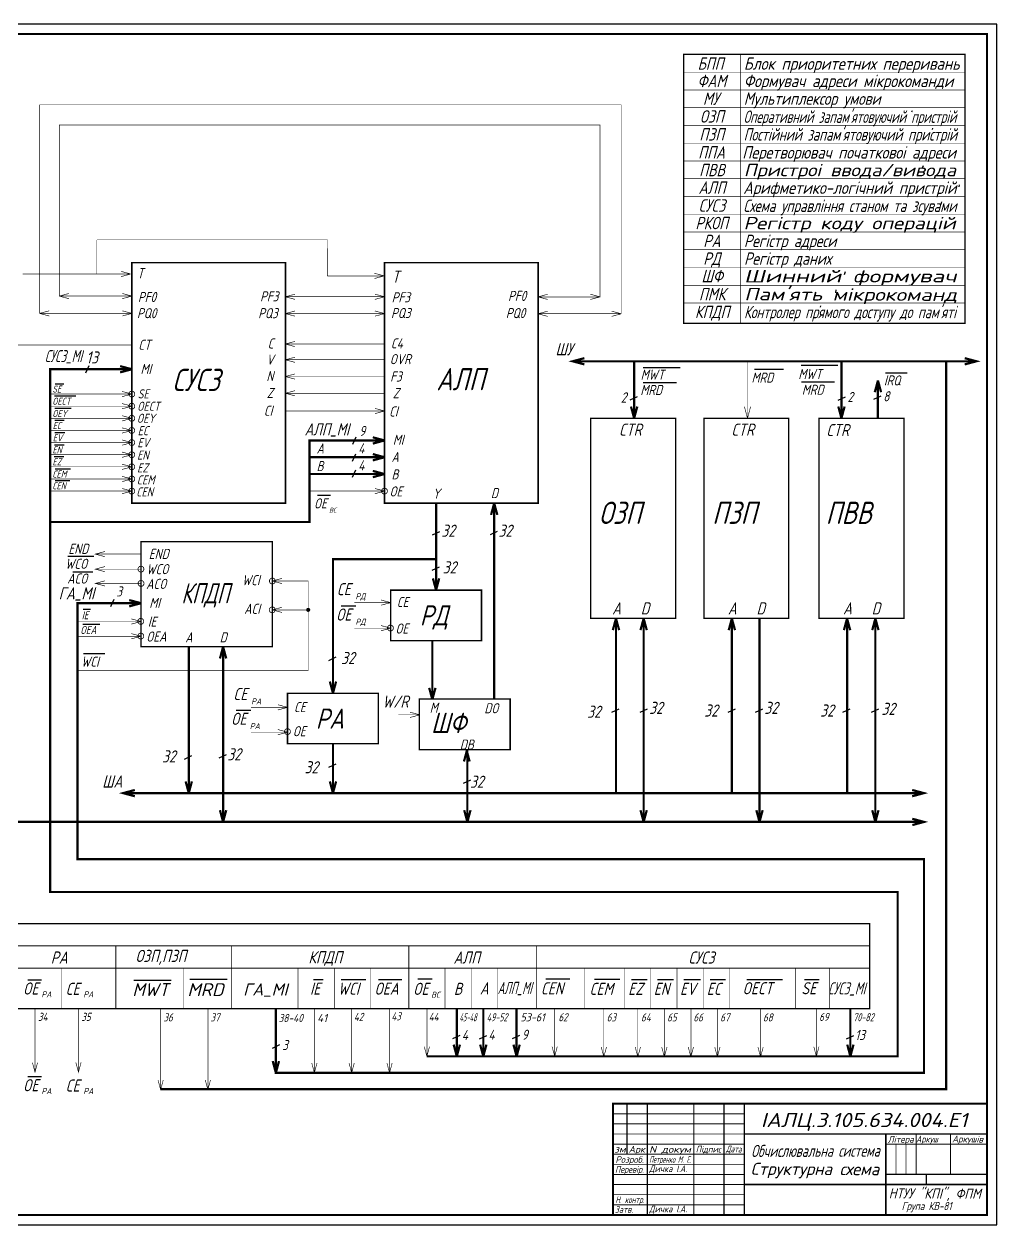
# Model space of a CAD drawing. Extents: x 0 to 841, y 0 to 594.
# Drawn here: x 360 to 841, y 0 to 594 of the extents above; entities that cross this region are included whole.
import ezdxf
from ezdxf.enums import TextEntityAlignment as Align

# ---------------------------------------------------------------- set-up
doc = ezdxf.new("R2010")
doc.units = 0
doc.header["$MEASUREMENT"] = 0
doc.layers.get('0').update_dxf_attribs({"linetype": 'CONTINUOUS'})
doc.styles.add('ESKD', font='eskd', dxfattribs={"oblique": 15, "height": 6})

msp = doc.modelspace()

# ---------------------------------------------------------------- linework, layer by layer
for p, q in [((841, 594), (0, 594)), ((841, 0), (841, 594)), ((798.94, 550.49), (799.15, 551.22)), ((809.09, 542.49), (808.91, 541.8)), ((804.42, 523.78), (803.9, 522.38)), ((822.35, 514.46), (822.09, 513.41)), ((813.55, 506.05), (813.26, 504.8)), ((765.94, 471.36), (765.42, 469.96)), ((761.31, 462.45), (761.06, 461.05)), ((753.73, 454.62), (753.57, 453.92)), ((390.21, 421.4), (391.9, 425.02)), ((665.91, 424.19), (684.27, 424.19)), ((721.02, 423.27), (735.32, 423.23)), ((744.05, 425.23), (762.27, 425.23)), ((375.02, 416.04), (379.4, 416.04)), ((665.91, 416.63), (682.4, 416.63)), ((744.34, 416.95), (760.56, 416.95)), ((785.79, 421.47), (796.5, 421.47)), ((374.7, 410.11), (385.34, 410.11)), ((780.08, 408.48), (783.7, 410.17)), ((374.89, 403.93), (382.96, 403.93)), ((659.58, 408.09), (663.2, 409.79)), ((762.39, 407.94), (766.01, 409.63)), ((374.95, 398), (379.46, 398)), ((374.87, 391.9), (379.93, 391.9)), ((522.28, 386.21), (523.97, 389.84)), ((374.79, 385.92), (379.45, 385.92)), ((522.17, 377.78), (523.86, 381.41)), ((374.63, 380.05), (379.29, 380.05)), ((375.11, 374.06), (382.67, 374.06)), ((522.17, 369.81), (523.86, 373.44)), ((375.11, 368.19), (382.27, 368.19)), ((504.92, 361), (511.35, 361)), ((561.73, 341.31), (565.35, 343)), ((590.36, 341.49), (593.98, 343.18)), ((381.34, 330.78), (394.24, 330.78)), ((383.74, 323.13), (393.67, 323.13)), ((561.6, 323.89), (565.22, 325.58)), ((402.53, 305.83), (404.22, 309.45)), ((388.94, 304.54), (392.6, 304.54)), ((516.49, 306.18), (523.75, 306.18)), ((388.77, 297.13), (397.19, 297.13)), ((389.02, 282.64), (399.72, 282.64)), ((510.49, 279.26), (514.11, 280.95)), ((464.55, 254.63), (471.81, 254.63)), ((650.51, 253.67), (654.13, 255.36)), ((664.5, 253.67), (668.13, 255.36)), ((708.01, 253.67), (711.64, 255.36)), ((721.5, 253.67), (725.12, 255.36)), ((764.75, 253.67), (768.38, 255.36)), ((779, 253.67), (782.63, 255.36)), ((439.1, 230.45), (442.72, 232.14)), ((456.27, 231.06), (459.89, 232.75)), ((510.49, 226.47), (514.11, 228.16)), ((577.03, 218.45), (580.66, 220.14)), ((361.47, 121.3), (368.26, 121.3)), ((413.95, 121.01), (432.42, 121.01)), ((441.66, 121.54), (460.14, 121.54)), ((502.85, 121.46), (507.73, 121.46)), ((516.52, 121.46), (528.79, 121.46)), ((535.06, 121.46), (546.5, 121.46)), ((554.49, 121.74), (561.61, 121.74)), ((617.75, 121.75), (629.72, 121.75)), ((641.94, 121.5), (654.48, 121.5)), ((660.25, 121.39), (667.92, 121.39)), ((673.08, 121.39), (680.89, 121.39)), ((686.05, 121.39), (694.27, 121.39)), ((699.15, 121.39), (706.68, 121.39)), ((717.18, 121.46), (734.89, 121.46)), ((745.83, 121.46), (753.08, 121.46)), ((482.55, 87.51), (486.18, 89.2)), ((571.83, 92.19), (575.45, 93.88)), ((584.96, 92.04), (588.59, 93.73)), ((601.38, 92.19), (605.01, 93.88)), ((766.52, 92.05), (770.14, 93.74)), ((361.47, 73.46), (368.26, 73.46)), ((0, 0), (841, 0))]:
    msp.add_line(p, q)
for points, const_width in [([(836, 5), (836, 589), (20, 589), (20, 5)], 1), ([(825.19, 579), (825.19, 445.94), (685.98, 445.94), (685.98, 579)], 0.564), ([(413, 357), (413, 476), (489, 476), (489, 357)], 0.7), ([(538, 357), (538, 476), (614, 476), (614, 357)], 0.7), ([(640, 300), (640, 399), (682, 399), (682, 300)], 0.7), ([(696, 300), (696, 399), (738, 399), (738, 300)], 0.7), ([(753, 300), (753, 399), (795, 399), (795, 300)], 0.7), ([(417.5, 286), (417.5, 338), (482.5, 338), (482.5, 286)], 0.7), ([(541, 289), (541, 314), (586, 314), (586, 289)], 0.7), ([(490, 238), (490, 263), (535, 263), (535, 238)], 0.7), ([(555.18, 235.12), (555.18, 260.12), (600.18, 260.12), (600.18, 235.12)], 0.7), ([(778, 107), (73, 107), (73, 149), (778, 149)], 0.7)]:
    msp.add_lwpolyline(points, close=True, dxfattribs=dict(const_width=const_width))
for points, const_width in [([(714.16, 445.94), (714.16, 579)], 0.282), ([(685.98, 570.18), (825.19, 570.18)], 0.282), ([(685.98, 561.4), (825.19, 561.4)], 0.282), ([(413, 450.87), (367.39, 450.87), (367.39, 554.03), (655.09, 554.03), (655.09, 450.68), (614, 450.68)], 0.3), ([(685.98, 552.62), (825.19, 552.62)], 0.282), ([(413, 459.43), (377.16, 459.43), (377.16, 544.01), (644.6, 544.01), (644.6, 459.05), (614, 459.05)], 0.3), ([(685.98, 543.84), (825.19, 543.84)], 0.282), ([(685.98, 535.06), (825.19, 535.06)], 0.282), ([(685.98, 526.28), (825.19, 526.28)], 0.282), ([(685.98, 517.5), (825.19, 517.5)], 0.282), ([(685.98, 508.72), (825.19, 508.72)], 0.282), ([(685.98, 499.94), (825.19, 499.94)], 0.282), ([(395.69, 487.25), (509.81, 487.25)], 0.3), ([(395.69, 470.36), (395.69, 487.25)], 0.3), ([(509.69, 469.43), (509.81, 487.25)], 0.3), ([(685.98, 491.15), (825.19, 491.15)], 0.282), ([(685.98, 482.37), (825.19, 482.37)], 0.282), ([(412.48, 470.36), (359.03, 470.36)], 0.3), ([(412.48, 470.36), (407.65, 471.66)], 0.3), ([(412.48, 470.36), (407.65, 469.07)], 0.3), ([(509.69, 469.43), (537.77, 469.43)], 0.3), ([(537.84, 469.43), (533.01, 470.72)], 0.3), ([(537.84, 469.43), (533.01, 468.13)], 0.3), ([(685.98, 473.59), (825.19, 473.59)], 0.282), ([(685.98, 464.81), (825.19, 464.81)], 0.282), ([(377.09, 459.43), (381.92, 460.73)], 0.3), ([(377.09, 459.43), (381.92, 458.14)], 0.3), ([(413.07, 459.43), (408.24, 460.73)], 0.3), ([(413.07, 459.43), (408.24, 458.14)], 0.3), ([(488.93, 459.09), (493.76, 460.38)], 0.3), ([(488.93, 459.09), (493.76, 457.8)], 0.3), ([(489, 459.09), (538, 459.09)], 0.3), ([(538.07, 459.09), (533.24, 460.38)], 0.3), ([(538.07, 459.09), (533.24, 457.8)], 0.3), ([(613.93, 459.05), (618.76, 460.35)], 0.3), ([(613.93, 459.05), (618.76, 457.76)], 0.3), ([(644.67, 459.05), (639.84, 460.35)], 0.3), ([(644.67, 459.05), (639.84, 457.76)], 0.3), ([(367.32, 450.87), (372.15, 452.16)], 0.3), ([(413.07, 450.87), (408.24, 452.16)], 0.3), ([(488.93, 450.78), (493.76, 452.08)], 0.3), ([(538.07, 450.78), (533.24, 452.08)], 0.3), ([(613.93, 450.68), (618.76, 451.98)], 0.3), ([(655.17, 450.68), (650.34, 451.98)], 0.3), ([(685.98, 456.03), (825.19, 456.03)], 0.282), ([(367.32, 450.87), (372.15, 449.58)], 0.3), ([(413.07, 450.87), (408.24, 449.58)], 0.3), ([(488.93, 450.78), (493.76, 449.49)], 0.3), ([(489, 450.78), (538, 450.78)], 0.3), ([(538.07, 450.78), (533.24, 449.49)], 0.3), ([(613.93, 450.68), (618.76, 449.39)], 0.3), ([(655.17, 450.68), (650.34, 449.39)], 0.3), ([(139, 410.98), (102.73, 410.98), (102.73, 435.18), (413, 435.18)], 0.3), ([(488.93, 435.73), (493.76, 437.02)], 0.3), ([(488.93, 435.73), (493.76, 434.43)], 0.3), ([(489, 435.73), (538, 435.73)], 0.3), ([(427.31, 67.13), (815.91, 67.13), (815.91, 427.19)], 1.1), ([(488.93, 427.93), (493.76, 429.22)], 0.3), ([(488.93, 427.93), (493.76, 426.64)], 0.3), ([(489, 427.93), (538, 427.93)], 0.3), ([(636.89, 425.64), (631.09, 427.19), (636.89, 428.74)], 1.1), ([(631.09, 427.19), (830.81, 427.19)], 1.1), ([(661.49, 399), (661.49, 427.19)], 1.1), ([(764.05, 399), (764.05, 427.19)], 1.1), ([(825.02, 425.64), (830.81, 427.19), (825.02, 428.74)], 1.1), ([(413, 423.25), (372.65, 423.25), (372.65, 164.71), (791.87, 164.71), (791.87, 83.4), (558.96, 83.4)], 1.1), ([(413, 423.25), (407.2, 424.8)], 1.1), ([(413, 423.25), (407.2, 421.7)], 1.1), ([(717.58, 399), (717.58, 427.19)], 0.3), ([(488.93, 419.65), (493.76, 420.94)], 0.3), ([(488.93, 419.65), (493.76, 418.35)], 0.3), ([(489, 419.65), (538, 419.65)], 0.3), ([(782.11, 417.69), (780.55, 411.9)], 1.1), ([(782, 399), (782.08, 415.73)], 1.1), ([(782.11, 417.69), (783.66, 411.9)], 1.1), ([(413, 410.98), (372.65, 410.98)], 0.3), ([(413, 410.98), (408.17, 412.27)], 0.3), ([(413, 410.98), (408.17, 409.68)], 0.3), ([(488.93, 411.37), (493.76, 412.66)], 0.3), ([(488.93, 411.37), (493.76, 410.07)], 0.3), ([(489, 411.37), (538, 411.37)], 0.3), ([(413, 404.98), (372.65, 404.98)], 0.3), ([(413, 404.98), (408.17, 406.27)], 0.3), ([(413, 404.98), (408.17, 403.68)], 0.3), ([(538.07, 402.6), (533.24, 403.89)], 0.3), ([(661.49, 399), (659.94, 404.8)], 1.1), ([(661.49, 399), (663.05, 404.8)], 1.1), ([(717.58, 399), (716.03, 404.8)], 0.3), ([(717.58, 399), (719.13, 404.8)], 0.3), ([(764.05, 399), (762.5, 404.8)], 1.1), ([(764.05, 399), (765.6, 404.8)], 1.1), ([(413, 398.98), (372.65, 398.98)], 0.3), ([(413, 398.98), (408.17, 400.27)], 0.3), ([(413, 398.98), (408.17, 397.68)], 0.3), ([(489, 402.6), (538, 402.6)], 0.3), ([(538.07, 402.6), (533.24, 401.3)], 0.3), ([(413, 392.98), (372.65, 392.98)], 0.3), ([(413, 392.98), (408.17, 394.27)], 0.3), ([(413, 392.98), (408.17, 391.68)], 0.3), ([(372.65, 347.68), (500.92, 347.68), (500.92, 388.03), (538, 388.03)], 1.1), ([(413, 386.98), (372.65, 386.98)], 0.3), ([(413, 386.98), (408.17, 388.27)], 0.3), ([(413, 386.98), (408.17, 385.68)], 0.3), ([(538, 388.03), (532.2, 389.59)], 1.1), ([(538, 388.03), (532.2, 386.48)], 1.1), ([(413, 380.98), (372.65, 380.98)], 0.3), ([(413, 380.98), (408.17, 382.27)], 0.3), ([(413, 380.98), (408.17, 379.68)], 0.3), ([(538, 379.73), (500.92, 379.73)], 1.1), ([(538, 379.73), (532.2, 381.28)], 1.1), ([(538, 379.73), (532.2, 378.17)], 1.1), ([(413, 374.98), (372.65, 374.98)], 0.3), ([(413, 374.98), (408.17, 376.27)], 0.3), ([(413, 374.98), (408.17, 373.68)], 0.3), ([(413, 368.98), (372.65, 368.98)], 0.3), ([(413, 368.98), (408.17, 370.27)], 0.3), ([(413, 368.98), (408.17, 367.68)], 0.3), ([(538, 371.42), (500.92, 371.42)], 1.1), ([(538, 371.42), (532.2, 372.97)], 1.1), ([(538, 371.42), (532.2, 369.87)], 1.1), ([(413, 362.98), (372.65, 362.98)], 0.3), ([(413, 362.98), (408.17, 364.27)], 0.3), ([(413, 362.98), (408.17, 361.68)], 0.3), ([(538, 362.98), (500.92, 362.98)], 0.3), ([(538.07, 362.98), (533.24, 364.27)], 0.3), ([(538.07, 362.98), (533.24, 361.69)], 0.3), ([(563.5, 314), (563.5, 357)], 1.1), ([(592.26, 357), (590.71, 351.2)], 1.1), ([(592.26, 357), (593.82, 351.2)], 1.1), ([(592.26, 357), (592.26, 260.12)], 1.1), ([(399.74, 330.52), (394.91, 331.82), (399.74, 333.11)], 0.3), ([(417.5, 331.82), (394.91, 331.82)], 0.3), ([(512.5, 263), (512.5, 329.28), (563.5, 329.28)], 1.1), ([(399.74, 323.09), (394.91, 324.38), (399.74, 325.67)], 0.3), ([(417.5, 324.38), (394.91, 324.38)], 0.3), ([(482.5, 318.51), (500.24, 318.51), (500.24, 274.15), (386.17, 274.15)], 0.3), ([(399.74, 316.03), (394.91, 317.32), (399.74, 318.62)], 0.3), ([(417.5, 317.32), (394.91, 317.32)], 0.3), ([(482.5, 318.51), (487.33, 319.81)], 0.3), ([(482.5, 318.51), (487.33, 317.22)], 0.3), ([(563.5, 314), (561.95, 319.8)], 1.1), ([(563.5, 314), (565.05, 319.8)], 1.1), ([(417.5, 307.53), (411.7, 309.08)], 1.1), ([(541.07, 307.82), (536.24, 309.12)], 0.3), ([(417.5, 307.53), (386.17, 307.53), (386.17, 180.91), (804.9, 180.91), (804.9, 75.27), (484.25, 75.27), (484.25, 107)], 1.1), ([(417.5, 307.53), (411.7, 305.97)], 1.1), ([(482.5, 304.23), (487.33, 305.53)], 0.3), ([(482.5, 304.23), (487.33, 302.94)], 0.3), ([(482.5, 304.23), (500.24, 304.23)], 0.3), ([(541, 307.82), (523, 307.82)], 0.3), ([(541.07, 307.82), (536.24, 306.53)], 0.3), ([(417.5, 298.49), (386.17, 298.49)], 0.3), ([(417.57, 298.49), (412.74, 299.78)], 0.3), ([(417.57, 298.49), (412.74, 297.19)], 0.3), ([(652.51, 300), (650.96, 294.2)], 1.1), ([(652.51, 300), (654.07, 294.2)], 1.1), ([(652.51, 300), (652.51, 213.6)], 1.1), ([(666.19, 300), (664.64, 294.2)], 1.1), ([(666.19, 300), (667.75, 294.2)], 1.1), ([(666.19, 300), (666.19, 199.36)], 1.1), ([(709.84, 300), (708.28, 294.2)], 1.1), ([(709.84, 300), (711.39, 294.2)], 1.1), ([(709.84, 300), (709.84, 213.6)], 1.1), ([(723.52, 300), (723.52, 199.36)], 1.1), ([(766.83, 300), (765.28, 294.2)], 1.1), ([(766.83, 300), (768.39, 294.2)], 1.1), ([(766.83, 300), (766.83, 213.6)], 1.1), ([(780.84, 300), (779.29, 294.2)], 1.1), ([(780.84, 300), (782.39, 294.2)], 1.1), ([(780.84, 300), (780.84, 199.36)], 1.1), ([(417.5, 291.2), (386.17, 291.2)], 0.3), ([(417.57, 291.2), (412.74, 292.49)], 0.3), ([(417.57, 291.2), (412.74, 289.9)], 0.3), ([(541, 295.19), (523, 295.19)], 0.3), ([(541.07, 295.19), (536.24, 296.48)], 0.3), ([(541.07, 295.19), (536.24, 293.89)], 0.3), ([(441.16, 286), (441.16, 213.6)], 1.1), ([(458.14, 286), (456.59, 280.2)], 1.1), ([(458.14, 286), (459.69, 280.2)], 1.1), ([(458.14, 286), (458.14, 199.36)], 1.1), ([(561.66, 289.32), (561.66, 259.86)], 1.1), ([(512.5, 263), (510.95, 268.8)], 1.1), ([(512.5, 263), (514.05, 268.8)], 1.1), ([(561.66, 259.86), (560.11, 265.66)], 1.1), ([(561.66, 259.86), (563.21, 265.66)], 1.1), ([(490, 256.02), (472, 256.02)], 0.3), ([(490.07, 256.02), (485.24, 257.32)], 0.3), ([(490.07, 256.02), (485.24, 254.73)], 0.3), ([(555.42, 252.32), (544.89, 252.32)], 0.3), ([(555.5, 252.32), (550.67, 253.61)], 0.3), ([(555.5, 252.32), (550.67, 251.02)], 0.3), ([(490, 243.75), (472, 243.75)], 0.3), ([(490.07, 243.75), (485.24, 245.04)], 0.3), ([(490.07, 243.75), (485.24, 242.45)], 0.3), ([(512.5, 238), (512.5, 213.6)], 1.1), ([(578.86, 235.06), (577.31, 229.26)], 1.1), ([(578.55, 235.06), (580.1, 229.26)], 1.1), ([(578.99, 235.12), (578.99, 199.36)], 1.1), ([(441.16, 213.6), (439.61, 219.39)], 1.1), ([(441.16, 213.6), (442.71, 219.39)], 1.1), ([(512.5, 213.6), (510.95, 219.39)], 1.1), ([(512.5, 213.6), (514.05, 219.39)], 1.1), ([(414.5, 212.04), (408.71, 213.6), (414.5, 215.15)], 1.1), ([(408.71, 213.6), (804.84, 213.6)], 1.1), ([(799.04, 215.15), (804.84, 213.6), (799.04, 212.04)], 1.1), ([(458.14, 199.36), (456.59, 205.15)], 1.1), ([(458.14, 199.36), (459.69, 205.15)], 1.1), ([(578.99, 199.36), (577.44, 205.15)], 1.1), ([(578.99, 199.36), (580.55, 205.15)], 1.1), ([(666.19, 199.36), (664.64, 205.15)], 1.1), ([(666.19, 199.36), (667.75, 205.15)], 1.1), ([(723.52, 199.36), (721.96, 205.15)], 1.1), ([(723.52, 199.36), (725.07, 205.15)], 1.1), ([(780.84, 199.36), (779.29, 205.15)], 1.1), ([(780.84, 199.36), (782.39, 205.15)], 1.1), ([(28.55, 199.36), (804.91, 199.36)], 1.1), ([(799.12, 200.91), (804.91, 199.36), (799.12, 197.8)], 1.1), ([(73, 138), (778, 138)], 0.5), ([(405.08, 106.75), (405.08, 137.75)], 0.4), ([(462.23, 106.75), (462.23, 137.75)], 0.4), ([(550.04, 107), (550.04, 138)], 0.4), ([(613.11, 107), (613.11, 138)], 0.4), ([(73, 127), (778, 127)], 0.5), ([(378.09, 107), (378.09, 127)], 0.2), ([(438.61, 106.75), (438.61, 126.75)], 0.2), ([(495.19, 107), (495.19, 127)], 0.2), ([(513.19, 107), (513.19, 127)], 0.2), ([(531.19, 107), (531.19, 127)], 0.2), ([(567.93, 107), (567.93, 127)], 0.2), ([(580.93, 107), (580.93, 127)], 0.2), ([(593.93, 107), (593.93, 127)], 0.2), ([(636.95, 106.75), (636.95, 126.75)], 0.2), ([(656.7, 106.75), (656.7, 126.75)], 0.2), ([(669.7, 106.75), (669.7, 126.75)], 0.2), ([(682.7, 106.75), (682.7, 126.75)], 0.2), ([(695.7, 106.75), (695.7, 126.75)], 0.2), ([(708.7, 106.75), (708.7, 126.75)], 0.2), ([(741.23, 107), (741.23, 127)], 0.2), ([(758.22, 107), (758.22, 127)], 0.2), ([(365.09, 107), (365.09, 75.56)], 0.3), ([(386.59, 107), (386.59, 75.56)], 0.3), ([(503.31, 107), (503.31, 75.27)], 0.3), ([(521.75, 107), (521.75, 75.27)], 0.3), ([(540.49, 107), (540.49, 75.27)], 0.3), ([(558.96, 107), (558.96, 83.4)], 0.3), ([(573.76, 107), (573.76, 83.4)], 1.1), ([(586.88, 107), (586.88, 83.4)], 1.1), ([(603.35, 107), (603.35, 83.4)], 1.1), ([(622.19, 107), (622.19, 83.4)], 0.3), ([(751.66, 107), (751.66, 83.4)], 0.3), ([(768.47, 107), (768.47, 83.4)], 1.1), ([(427.24, 106.75), (427.24, 66.88)], 0.3), ([(450.62, 106.75), (450.62, 66.88)], 0.3), ([(646.51, 106.75), (646.51, 83.16)], 0.3), ([(663.33, 106.75), (663.33, 83.16)], 0.3), ([(676.44, 106.75), (676.44, 83.16)], 0.3), ([(689.56, 106.75), (689.56, 83.16)], 0.3), ([(702.67, 106.75), (702.67, 83.16)], 0.3), ([(724.05, 106.75), (724.05, 83.16)], 0.3), ([(573.76, 83.4), (572.21, 89.2)], 1.1), ([(573.76, 83.4), (575.31, 89.2)], 1.1), ([(586.88, 83.4), (585.32, 89.2)], 1.1), ([(586.88, 83.4), (588.43, 89.2)], 1.1), ([(603.35, 83.4), (601.8, 89.2)], 1.1), ([(603.35, 83.4), (604.91, 89.2)], 1.1), ([(768.47, 83.4), (766.92, 89.2)], 1.1), ([(768.47, 83.4), (770.02, 89.2)], 1.1), ([(560.26, 88.23), (558.96, 83.4), (557.67, 88.23)], 0.3), ([(622.19, 83.4), (620.89, 88.23)], 0.3), ([(622.19, 83.4), (623.48, 88.23)], 0.3), ([(646.51, 83.16), (645.22, 87.98)], 0.3), ([(646.51, 83.16), (647.81, 87.98)], 0.3), ([(663.33, 83.16), (662.03, 87.98)], 0.3), ([(663.33, 83.16), (664.62, 87.98)], 0.3), ([(676.44, 83.16), (675.15, 87.98)], 0.3), ([(676.44, 83.16), (677.74, 87.98)], 0.3), ([(689.56, 83.16), (688.26, 87.98)], 0.3), ([(689.56, 83.16), (690.85, 87.98)], 0.3), ([(702.67, 83.16), (701.38, 87.98)], 0.3), ([(702.67, 83.16), (703.97, 87.98)], 0.3), ([(724.05, 83.16), (722.75, 87.98)], 0.3), ([(724.05, 83.16), (725.34, 87.98)], 0.3), ([(751.66, 83.4), (750.36, 88.23)], 0.3), ([(751.66, 83.4), (752.95, 88.23)], 0.3), ([(366.39, 80.39), (365.09, 75.56), (363.8, 80.39)], 0.3), ([(385.29, 80.39), (386.59, 75.56), (387.88, 80.39)], 0.3), ([(484.25, 75.27), (482.7, 81.06)], 1.1), ([(484.25, 75.27), (485.81, 81.06)], 1.1), ([(503.31, 75.27), (502.01, 80.1)], 0.3), ([(503.31, 75.27), (504.6, 80.1)], 0.3), ([(521.75, 75.27), (520.45, 80.1)], 0.3), ([(521.75, 75.27), (523.04, 80.1)], 0.3), ([(540.49, 75.27), (539.2, 80.1)], 0.3), ([(540.49, 75.27), (541.79, 80.1)], 0.3), ([(425.95, 71.71), (427.24, 66.88), (428.54, 71.71)], 0.3), ([(450.62, 66.88), (449.32, 71.71)], 0.3), ([(450.62, 66.88), (451.91, 71.71)], 0.3), ([(651, 5), (651, 60), (836, 60)], 1), ([(658, 60), (658, 35)], 0.6), ([(668, 5), (668, 60)], 0.6), ([(691, 5), (691, 60)], 0.6), ([(706, 5), (706, 60)], 0.6), ([(716, 5), (716, 60)], 0.8), ([(651, 55), (716, 55)], 0.4), ([(651, 50), (716, 50)], 0.4), ([(651, 45), (716, 45)], 0.4), ([(716, 45), (836, 45)], 0.8), ([(786, 5), (786, 45)], 0.8), ([(801, 25), (801, 45)], 0.6), ([(818, 25), (818, 45)], 0.6), ([(651, 40), (716, 40)], 0.6), ([(786, 40), (836, 40)], 0.6), ([(791, 25), (791, 40)], 0.4), ([(796, 25), (796, 40)], 0.4), ([(651, 35), (716, 35)], 0.6), ([(651, 30), (716, 30)], 0.4), ([(651, 25), (716, 25)], 0.4), ([(786, 25), (836, 25)], 0.6), ([(806, 20), (806, 25)], 0.6), ([(651, 20), (716, 20)], 0.4), ([(716, 20), (836, 20)], 0.8), ([(651, 15), (716, 15)], 0.4), ([(651, 10), (716, 10)], 0.4)]:
    msp.add_lwpolyline(points, dxfattribs=dict(const_width=const_width))
for points, const_width in [([(411.52, 410.98, 1), (414.42, 410.98, 1)], 0.4), ([(411.52, 404.98, 1), (414.42, 404.98, 1)], 0.4), ([(411.52, 398.98, 1), (414.42, 398.98, 1)], 0.4), ([(411.52, 392.98, 1), (414.42, 392.98, 1)], 0.4), ([(411.52, 386.98, 1), (414.42, 386.98, 1)], 0.4), ([(411.52, 380.98, 1), (414.42, 380.98, 1)], 0.4), ([(411.52, 374.98, 1), (414.42, 374.98, 1)], 0.4), ([(411.52, 368.98, 1), (414.42, 368.98, 1)], 0.4), ([(411.52, 362.98, 1), (414.42, 362.98, 1)], 0.4), ([(536.53, 362.98, 1), (539.43, 362.98, 1)], 0.4), ([(416.05, 324.38, 1), (418.95, 324.38, 1)], 0.4), ([(416.1, 317.32, 1), (419, 317.32, 1)], 0.4), ([(481.07, 318.51, 1), (483.97, 318.51, 1)], 0.4), ([(481.01, 304.23, 1), (483.91, 304.23, 1)], 0.4), ([(499.74, 304.23, 1), (500.74, 304.23, 1)], 1), ([(415.98, 298.56, 1), (418.88, 298.56, 1)], 0.4), ([(415.98, 291.27, 1), (418.88, 291.27, 1)], 0.4), ([(539.48, 295.26, 1), (542.38, 295.26, 1)], 0.4), ([(488.53, 244.02, 1), (491.43, 244.02, 1)], 0.4)]:
    msp.add_lwpolyline(points, format="xyb", close=True, dxfattribs=dict(const_width=const_width))

# ---------------------------------------------------------------- texts
at = {"style": 'ESKD', "oblique": 15}
for s, height, p in [('БПП', 6.146, (699.27, 571.35)), ('ФАМ', 6.146, (699.92, 562.74)), ('МУ', 6.146, (699.49, 554)), ('ОЗП', 6.146, (699.93, 545.21)), ('ПЗП', 6.146, (699.85, 536.34)), ('ППА', 6.146, (699.78, 527.43)), ('ПВВ', 6.146, (700, 518.69)), ('АЛП', 6.146, (700, 510)), ('СУСЗ', 6.146, (700, 501.17)), ('РКОП', 6.146, (699.85, 492.48)), ('РА', 6.146, (699.93, 483.65)), ('РД', 6.146, (699.93, 474.88)), ('ШФ', 6.146, (700.07, 466.25)), ('ПМК', 6.146, (700.07, 457.29)), ('КПДП', 6.146, (700.07, 448.52)), ('АЛП', 11, (575.58, 412.83))]:
    msp.add_text(s, height=height, dxfattribs=at).set_placement(p, align=Align.CENTER)
for s, height, width, p, p2 in [('Блок приоритетних переривань', 6.1206, 0.680787, (715.76, 571.36), (822.51, 571.36)), ('Формувач адреси мiкрокоманди', 6.1463, 0.678475, (715.72, 562.78), (819.38, 562.78)), ("Оперативний запам'ятовуючий пристрiй", 6.1463, 0.524681, (715.66, 545.09), (820.85, 545.09)), ("Постiйний запам'ятовуючий пристрiй", 6.1811, 0.564702, (715.66, 536.31), (821.21, 536.31)), ('Перетворювач початковоi адреси', 6.1463, 0.628127, (714.98, 527.43), (820.69, 527.43)), ('Пристроi ввода/вивода', 6.1463, 0.894768, (715.72, 518.69), (820.74, 518.69)), ('Арифметико-логiчний пристрiй', 6.1463, 0.679792, (715.48, 509.97), (820.93, 509.97)), ('Схема управлiння станом та зсувами', 6.1463, 0.56828, (715.54, 501.02), (820.99, 501.02)), ('Регiстр коду операцiй', 6.1463, 0.96134, (715.61, 492.46), (820.56, 492.46)), ('Шинний формувач', 6.1463, 1.218518, (715.83, 466.2), (821.04, 466.2)), ("Контролер прямого доступу до пам'ятi", 6.1463, 0.533572, (715.89, 448.48), (820.68, 448.48)), ('СУСЗ_МI', 6, 0.526529, (369.97, 426.75), (388.32, 426.75)), ('АЛП_МI', 6, 0.711308, (498.49, 390.53), (520.44, 390.53)), ('КПДП', 10, 0.564791, (437.49, 307.45), (461.16, 307.45)), ('MWT', 6.4, 0.94685, (413.28, 113.2), (431.17, 113.2)), ('MRD', 6.4, 0.994995, (440.49, 113.2), (458.38, 113.2)), ('ГА_МI', 6, 0.925557, (468.07, 113.48), (490.01, 113.48)), ('АЛП_МI', 6, 0.544789, (593.94, 114.23), (610.75, 114.23)), ('СУСЗ_МI', 6, 0.526529, (757.48, 114.02), (775.83, 114.02)), ('38-40', 4, 0.631316, (485.59, 100.35), (497.61, 100.35)), ('41', 4, 1.047061, (504.66, 100.35), (509.64, 100.35)), ('45-48', 4, 0.446611, (575.04, 100.74), (583.55, 100.74)), ('49-52', 4, 0.539013, (588.54, 100.74), (598.8, 100.74)), ('53-61', 4, 0.693863, (605.26, 100.74), (617.28, 100.74)), ('70-82', 4, 0.539013, (769.83, 100.76), (780.1, 100.76)), ('IАЛЦ.3.105.634.004.Е1', 7, 0.90762, (724.2, 48.42), (826.46, 48.42)), ('Лiтера', 3.3, 0.726239, (787, 40.76), (799.78, 40.76)), ('зм', 3.3, 0.983987, (651.76, 35.79), (657.33, 35.79)), ('Арк', 3.3, 0.966045, (658.78, 35.79), (666.82, 35.79)), ('N докум', 3.3, 1.004447, (668.92, 35.76), (689.59, 35.76)), ('Пiдпис', 3.3, 0.765015, (691.96, 35.83), (704.47, 35.83)), ('Розроб.', 3.3, 0.801444, (652.22, 30.71), (666.32, 30.71)), ('Петренко М. Е.', 3.3, 0.526201, (668.91, 30.74), (689.75, 30.74)), ('Перевiр.', 3.3, 0.726254, (652.04, 25.81), (666.3, 25.81)), ('Дичка I.А.', 3.3, 0.780015, (668.92, 26.16), (687.67, 26.16)), ('Н. контр.', 3.3, 0.589492, (652.23, 10.81), (666.5, 10.81)), ('Дичка I.А.', 3.3, 0.780015, (668.92, 6.26), (687.67, 6.26))]:
    msp.add_text(s, height=height, dxfattribs=dict(at, width=width)).set_placement(p, p2, align=Align.FIT)
for s, height, p in [('Мультиплексор умови', 6.1463, (715.74, 554.03)), ('Регiстр адреси', 6.1463, (715.81, 483.67)), ('Регiстр даних', 6.1463, (715.89, 474.92)), ('T', 5, (415.61, 468.24)), ('T', 6, (541.55, 466.04)), ('PF0', 5, (416.02, 456.47)), ('PF3', 5, (541.57, 456.35)), ('PF0', 5, (599.13, 457.02)), ('PQ0', 5, (415.54, 448.48)), ('PQ3', 5, (541.22, 448.56)), ('PQ0', 5, (598.02, 448.51)), ('CT', 5, (416.18, 432.85)), ('C', 5, (480.19, 433.5)), ('C4', 5, (541.13, 433.54)), ('ШУ', 6, (622.59, 430.15)), ('13', 6, (390.45, 426.08)), ('V', 5, (479.57, 425.56)), ('OVR', 5, (540.6, 425.75)), ('MI', 5, (417.29, 420.85)), ('СУСЗ', 11, (433.04, 412.48)), ('N', 5, (479.57, 417.39)), ('F3', 5, (540.8, 417.15)), ('MWT', 5, (664.71, 418.07)), ('MWT', 5, (742.72, 418.39)), ('MRD', 5, (719.55, 416.61)), ('IRQ', 5, (785.07, 415.22)), ('SE', 3.5, (373.66, 411.7)), ('SE', 4.5, (415.9, 408.82)), ('Z', 5, (479.75, 409.04)), ('Z', 5, (542.07, 408.91)), ('2', 5.2, (654.85, 406.65)), ('MRD', 5, (664.58, 410.51)), ('MRD', 5, (744.45, 410.6)), ('2', 5, (767.04, 407.04)), ('8', 5, (784.73, 407.4)), ('OECT', 3.5, (373.66, 405.68)), ('OECT', 4.5, (415.61, 402.69)), ('CI', 5, (478.3, 400.22)), ('CI', 5, (540.26, 399.86)), ('OEY', 3.5, (373.66, 399.58)), ('OEY', 4.5, (415.46, 396.75)), ('EC', 3.5, (373.85, 393.65)), ('EC', 4.5, (415.9, 390.61)), ('9', 5, (525.5, 390.25)), ('CTR', 6, (653.97, 390.37)), ('CTR', 6, (709.54, 390.37)), ('CTR', 6, (756.54, 390.15)), ('EV', 3.5, (373.9, 387.62)), ('EV', 4.5, (415.76, 384.68)), ('A', 5, (504.4, 381.55)), ('4', 5, (524.99, 381.55)), ('MI', 5, (542.14, 385.85)), ('EN', 3.5, (373.72, 381.6)), ('EN', 4.5, (415.61, 378.54)), ('A', 5, (541.44, 377.38)), ('EZ', 3.5, (373.74, 375.69)), ('EZ', 4.5, (415.61, 372.21)), ('B', 5, (504.4, 372.84)), ('4', 5, (524.99, 373.19)), ('CEM', 3.5, (373.66, 369.67)), ('CEM', 4.5, (415.46, 366.28)), ('B', 5, (541.47, 368.75)), ('CEN', 3.5, (373.66, 363.88)), ('CEN', 4.5, (415.17, 360.34)), ('OE', 5, (540.46, 360.3)), ('Y', 5, (561.79, 359.26)), ('D', 5, (590.63, 359.49)), ('OE', 5, (503.12, 354.38)), ('ОЗП', 11, (644.03, 346.73)), ('ПЗП', 11, (700.09, 346.73)), ('ПВВ', 11, (756.27, 346.73)), ('ВС', 2.5, (510.58, 352.29)), ('32', 6, (566.14, 340.4)), ('32', 6, (594.37, 340.4)), ('END', 5, (381.62, 331.93)), ('END', 5, (421.38, 329.41)), ('WCO', 5, (380.06, 324.52)), ('WCO', 5, (420.23, 321.88)), ('32', 6, (566.79, 322.26)), ('ACO', 5, (380.99, 317.22)), ('WCI', 5, (467.51, 316.43)), ('ГА_МI', 6, (376.8, 309.39)), ('3', 5, (405.32, 310.86)), ('ACO', 5, (420.06, 314.6)), ('CE', 6, (514.37, 311.49)), ('MI', 5, (421.64, 305.2)), ('РД', 3, (523.61, 309.45)), ('CE', 5, (544.06, 305.61)), ('IE', 4, (388.2, 299.58)), ('ACI', 5, (468.56, 302.26)), ('OE', 6, (514, 298.91)), ('РД', 10, (555.46, 296.51)), ('A', 6, (650.63, 301.96)), ('D', 6, (664.8, 301.96)), ('A', 6, (707.88, 301.96)), ('D', 6, (722.05, 301.96)), ('A', 6, (764.84, 301.96)), ('D', 6, (779.01, 301.96)), ('IE', 5, (420.94, 295.91)), ('РД', 3, (523.61, 296.82)), ('OE', 5, (543.39, 292.5)), ('OEA', 4, (387.47, 292.3)), ('OEA', 5, (420.13, 288.53)), ('A', 5, (439.39, 288.15)), ('D', 5, (456.47, 288.15)), ('WCI', 5, (387.94, 276.14)), ('32', 6, (516.53, 277.43)), ('CE', 6, (463.19, 259.6)), ('W/R', 6, (536.99, 255.89)), ('РА', 3, (472, 257.46)), ('CE', 5, (493.22, 253.63)), ('РА', 10, (503.97, 245.43)), ('M', 5, (560.38, 253.4)), ('DO', 5, (587.38, 253.09)), ('32', 6, (638.23, 250.84)), ('32', 6, (668.92, 252.76)), ('32', 6, (696.18, 251.44)), ('32', 6, (725.91, 252.76)), ('32', 6, (753.53, 251.44)), ('32', 6, (783.88, 252.28)), ('OE', 6, (462.06, 247.37)), ('ШФ', 10, (561.02, 243.3)), ('РА', 3, (471.32, 245.23)), ('OE', 5, (492.63, 241.72)), ('DB', 5, (575.24, 235.12)), ('32', 6, (427.94, 228.76)), ('32', 6, (460.24, 229.81)), ('32', 6, (498.44, 223.39)), ('ША', 6, (398.34, 216.35)), ('32', 6, (580.28, 216.23)), ('РА', 6, (372.9, 129.28)), ('ОЗП,ПЗП', 6, (414.87, 130.07)), ('КПДП', 6, (500.35, 129.39)), ('АЛП', 6, (572.14, 129.28)), ('СУСЗ', 6, (688.43, 129.25)), ('OE', 6, (359.15, 113.96)), ('CE', 6, (380.22, 113.81)), ('IE', 6, (501.17, 113.9)), ('WCI', 6, (514.98, 113.9)), ('OEA', 6, (532.97, 113.9)), ('OE', 6, (552.13, 113.8)), ('B', 6, (572.32, 113.8)), ('A', 6, (585.18, 114.04)), ('CEN', 6, (615.33, 114.03)), ('CEM', 6, (639.38, 113.78)), ('EZ', 6, (658.55, 113.8)), ('EN', 6, (671.22, 113.8)), ('EV', 6, (684.2, 113.79)), ('EC', 6, (697.44, 113.79)), ('OECT', 6, (715.09, 114.09)), ('SE', 6, (744.24, 114.09)), ('РА', 3, (368.26, 112.6)), ('РА', 3, (388.98, 112.6)), ('ВС', 3, (561.06, 112.35)), ('34', 4, (366.55, 100.93)), ('35', 4, (388.03, 100.93)), ('36', 4, (428.63, 100.68)), ('37', 4, (451.89, 100.68)), ('42', 4, (522.85, 100.93)), ('43', 4, (541.43, 101.24)), ('44', 4, (559.87, 100.93)), ('62', 4, (624.03, 100.75)), ('63', 4, (647.94, 100.68)), ('64', 4, (664.9, 100.68)), ('65', 4, (677.85, 100.68)), ('66', 4, (690.81, 100.68)), ('67', 4, (704.07, 100.68)), ('68', 4, (725.26, 100.68)), ('69', 4, (753.02, 100.93)), ('4', 5, (576.24, 91.42)), ('4', 5, (589.38, 91.58)), ('9', 5, (605.91, 91.58)), ('13', 5, (770.83, 91.49)), ('3', 5, (487.37, 86.51)), ('OE', 6, (359.15, 66.12)), ('CE', 6, (380.22, 65.96)), ('РА', 3, (368.26, 64.75)), ('РА', 3, (388.98, 64.75)), ('Аркуш', 3.3, (801, 40.81)), ('Затв.', 3.3, (651.95, 6.06)), ('Група КВ-81', 4, (793.82, 7.37))]:
    msp.add_text(s, height=height, dxfattribs=at).set_placement(p)
for s, height, rotation, width, p, p2 in [("Пам'ять мiкрокоманд", 6.1463, 359.80942, 1.021207, (715.97, 457.34), (821.18, 456.99)), ('Аркушiв', 3.3, 359.39869, 0.796393, (818.83, 40.92), (834.1, 40.76)), ('Дата', 3.3, 358.38396, 0.544227, (706.92, 36.04), (714.61, 35.83)), ('Обчислювальна система', 6, 0.17625, 0.545348, (719.43, 33.6), (783, 33.8)), ('Структурна схема', 6, 359.82375, 0.731914, (719.14, 24.8), (782.71, 24.6)), ('НТУУ "КПI", ФПМ', 5, 359.79852, 0.70879, (787.43, 13.14), (832.99, 12.98))]:
    msp.add_text(s, height=height, rotation=rotation, dxfattribs=dict(at, width=width)).set_placement(p, p2, align=Align.FIT)
for s, p in [('PF3', (485.51, 456.82)), ('PQ3', (485.17, 448.48))]:
    msp.add_text(s, height=5, dxfattribs=at).set_placement(p, align=Align.RIGHT)

doc.saveas('drawing.dxf')
